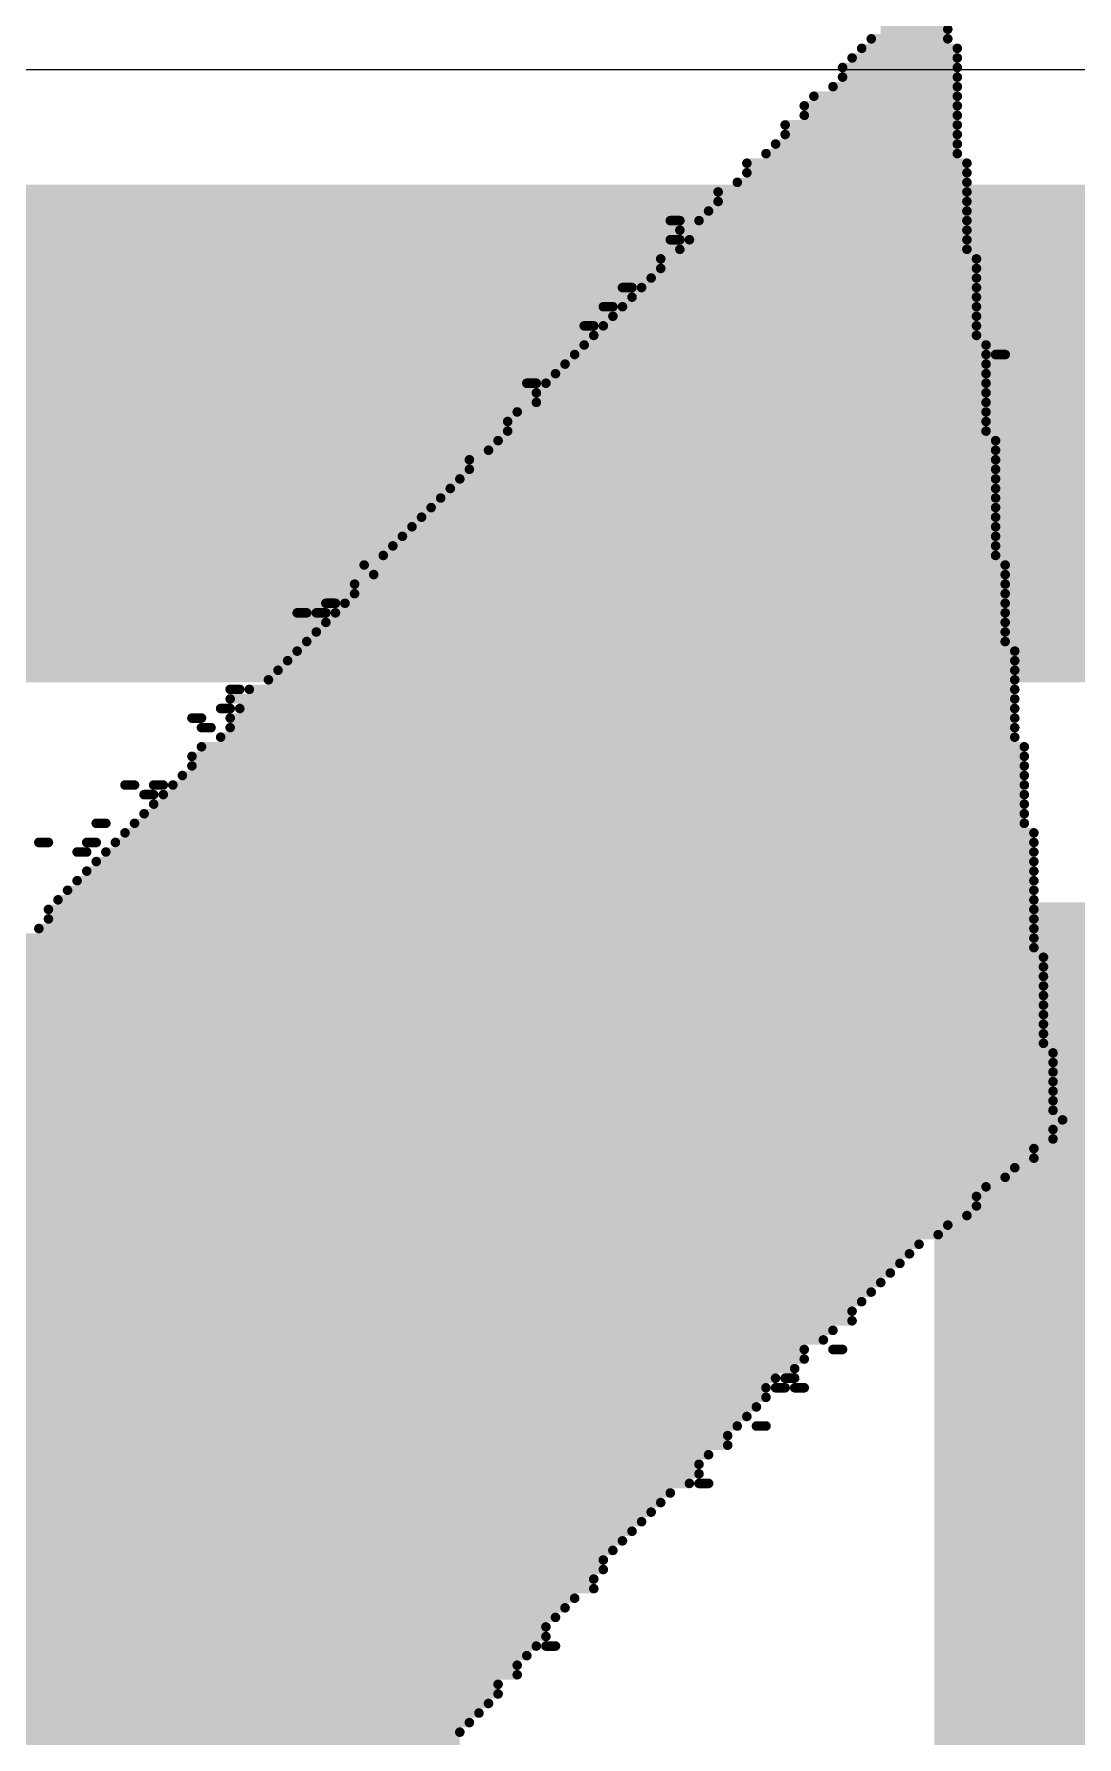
# Model space of a CAD drawing. Header units: inches. Extents: x -5 to 433, y -20 to 71.
# Drawn here: x 21.716 to 24.484, y 52.826 to 57.347 of the extents above; entities that cross this region are included whole.
import ezdxf

# ---------------------------------------------------------------- set-up
doc = ezdxf.new("R2010")
doc.units = ezdxf.units.IN
doc.layers.add('Bottom Overlay', color=54, linetype='Continuous')
doc.layers.add('Top Layer', color=1, linetype='Continuous')

msp = doc.modelspace()

# ---------------------------------------------------------------- hatches: boundary and pattern name
at = {"layer": 'Top Layer'}
for points in [[(10.3378, 55.626), (76.581, 55.626), (76.581, 56.9468), (10.3378, 56.9468)], [(24.1058, 55.0418), (24.1058, 53.848), (64.5414, 53.848), (64.5414, 55.0418)], [(24.1554, 38.5064), (29.1842, 38.5064), (29.1842, 54.4576), (24.1554, 54.4576)], [(24.1059, 10.3124), (26.7462, 10.3124), (26.7462, 54.0655), (24.1059, 54.0655)]]:
    msp.add_hatch(color=1, dxfattribs=at).paths.add_polyline_path(points)

# ---------------------------------------------------------------- linework, layer by layer
at = {"layer": 'Bottom Overlay', "const_width": 0.0254}
for points in [[(23.9382, 57.3342), (24.1414, 57.3342)], [(23.9636, 57.3596), (24.1414, 57.3596)], [(23.8874, 57.2834), (24.1668, 57.2834)], [(23.9128, 57.3088), (24.1668, 57.3088)], [(23.862, 57.258), (24.1668, 57.258)], [(23.862, 57.2326), (24.1668, 57.2326)], [(23.7858, 57.1818), (24.1668, 57.1818)], [(23.8366, 57.2072), (24.1668, 57.2072)], [(23.7604, 57.1564), (24.1668, 57.1564)], [(23.7096, 57.1056), (24.1668, 57.1056)], [(23.7604, 57.131), (24.1668, 57.131)], [(23.6842, 57.0548), (24.1668, 57.0548)], [(23.7096, 57.0802), (24.1668, 57.0802)], [(23.608, 57.004), (24.1922, 57.004)], [(23.6588, 57.0294), (24.1668, 57.0294)], [(23.608, 56.9786), (24.1922, 56.9786)], [(23.5318, 56.9278), (24.1922, 56.9278)], [(23.5826, 56.9532), (24.1922, 56.9532)], [(23.5064, 56.877), (24.1922, 56.877)], [(23.5318, 56.9024), (24.1922, 56.9024)], [(23.4048, 56.8516), (23.4302, 56.8516)], [(23.4302, 56.8262), (24.1922, 56.8262)], [(23.481, 56.8516), (24.1922, 56.8516)], [(23.4048, 56.8008), (23.4302, 56.8008)], [(23.4302, 56.7754), (24.1922, 56.7754)], [(23.4556, 56.8008), (24.1922, 56.8008)], [(23.3794, 56.75), (24.2176, 56.75)], [(23.354, 56.6992), (24.2176, 56.6992)], [(23.3794, 56.7246), (24.2176, 56.7246)], [(23.2778, 56.6738), (23.3032, 56.6738)], [(23.3032, 56.6484), (24.2176, 56.6484)], [(23.3286, 56.6738), (24.2176, 56.6738)], [(23.227, 56.623), (23.2524, 56.623)], [(23.2524, 56.5976), (24.2176, 56.5976)], [(23.2778, 56.623), (24.2176, 56.623)], [(23.1762, 56.5722), (23.2016, 56.5722)], [(23.227, 56.5722), (24.2176, 56.5722)], [(23.1762, 56.5214), (24.243, 56.5214)], [(23.2016, 56.5468), (24.2176, 56.5468)], [(23.1254, 56.4706), (24.243, 56.4706)], [(23.1508, 56.496), (24.243, 56.496)], [(24.2684, 56.496), (24.2938, 56.496)], [(23.0238, 56.4198), (23.0492, 56.4198)], [(23.0746, 56.4198), (24.243, 56.4198)], [(23.1, 56.4452), (24.243, 56.4452)], [(23.0492, 56.3944), (24.243, 56.3944)], [(23.0492, 56.369), (24.243, 56.369)], [(22.9984, 56.3436), (24.243, 56.3436)], [(22.973, 56.3182), (24.243, 56.3182)], [(22.973, 56.2928), (24.243, 56.2928)], [(22.9222, 56.242), (24.2684, 56.242)], [(22.9476, 56.2674), (24.2684, 56.2674)], [(22.8714, 56.2166), (24.2684, 56.2166)], [(22.8714, 56.1912), (24.2684, 56.1912)], [(22.846, 56.1658), (24.2684, 56.1658)], [(22.7952, 56.115), (24.2684, 56.115)], [(22.8206, 56.1404), (24.2684, 56.1404)], [(22.7444, 56.0642), (24.2684, 56.0642)], [(22.7698, 56.0896), (24.2684, 56.0896)], [(22.6936, 56.0134), (24.2684, 56.0134)], [(22.719, 56.0388), (24.2684, 56.0388)], [(22.6428, 55.9626), (24.2684, 55.9626)], [(22.6682, 55.988), (24.2684, 55.988)], [(22.592, 55.9372), (24.2938, 55.9372)], [(22.5666, 55.8864), (24.2938, 55.8864)], [(22.6174, 55.9118), (24.2938, 55.9118)], [(22.4904, 55.8356), (22.5158, 55.8356)], [(22.5412, 55.8356), (24.2938, 55.8356)], [(22.5666, 55.861), (24.2938, 55.861)], [(22.4142, 55.8102), (22.4396, 55.8102)], [(22.465, 55.8102), (22.4904, 55.8102)], [(22.4904, 55.7848), (24.2938, 55.7848)], [(22.5158, 55.8102), (24.2938, 55.8102)], [(22.4396, 55.734), (24.2938, 55.734)], [(22.465, 55.7594), (24.2938, 55.7594)], [(22.4142, 55.7086), (24.3192, 55.7086)], [(22.3634, 55.6578), (24.3192, 55.6578)], [(22.3888, 55.6832), (24.3192, 55.6832)], [(22.2364, 55.607), (22.2618, 55.607)], [(22.2872, 55.607), (24.3192, 55.607)], [(22.338, 55.6324), (24.3192, 55.6324)], [(22.211, 55.5562), (22.2364, 55.5562)], [(22.2364, 55.5816), (24.3192, 55.5816)], [(22.2618, 55.5562), (24.3192, 55.5562)], [(22.1348, 55.5308), (22.1602, 55.5308)], [(22.2364, 55.5308), (24.3192, 55.5308)], [(22.1602, 55.5054), (22.1856, 55.5054)], [(22.211, 55.48), (24.3192, 55.48)], [(22.2364, 55.5054), (24.3192, 55.5054)], [(22.1348, 55.4292), (24.3446, 55.4292)], [(22.1602, 55.4546), (24.3446, 55.4546)], [(22.1094, 55.3784), (24.3446, 55.3784)], [(22.1348, 55.4038), (24.3446, 55.4038)], [(21.957, 55.353), (21.9824, 55.353)], [(22.0078, 55.3276), (22.0332, 55.3276)], [(22.0332, 55.353), (22.0586, 55.353)], [(22.0586, 55.3276), (24.3446, 55.3276)], [(22.084, 55.353), (24.3446, 55.353)], [(22.0332, 55.3022), (24.3446, 55.3022)], [(21.8808, 55.2514), (21.9062, 55.2514)], [(21.9824, 55.2514), (24.3446, 55.2514)], [(22.0078, 55.2768), (24.3446, 55.2768)], [(21.7284, 55.2006), (21.7538, 55.2006)], [(21.8554, 55.2006), (21.8808, 55.2006)], [(21.9316, 55.2006), (24.37, 55.2006)], [(21.957, 55.226), (24.37, 55.226)], [(21.83, 55.1752), (21.8554, 55.1752)], [(21.8808, 55.1498), (24.37, 55.1498)], [(21.9062, 55.1752), (24.37, 55.1752)], [(21.8554, 55.1244), (24.37, 55.1244)], [(21.8046, 55.0736), (24.37, 55.0736)], [(21.83, 55.099), (24.37, 55.099)], [(21.7538, 55.0228), (24.37, 55.0228)], [(21.7792, 55.0482), (24.37, 55.0482)], [(21.7284, 54.972), (24.37, 54.972)], [(21.7538, 54.9974), (24.37, 54.9974)], [(18.9852, 54.9466), (24.37, 54.9466)], [(19.036, 54.9212), (24.37, 54.9212)], [(19.0614, 54.8958), (24.3954, 54.8958)], [(19.0868, 54.8704), (24.3954, 54.8704)], [(19.1122, 54.845), (24.3954, 54.845)], [(19.1122, 54.8196), (24.3954, 54.8196)], [(19.1376, 54.7942), (24.3954, 54.7942)], [(19.1884, 54.7688), (24.3954, 54.7688)], [(19.2138, 54.7434), (24.3954, 54.7434)], [(19.2138, 54.718), (24.3954, 54.718)], [(19.2392, 54.6926), (24.3954, 54.6926)], [(19.2646, 54.6672), (24.3954, 54.6672)], [(19.29, 54.6418), (24.4208, 54.6418)], [(19.3154, 54.6164), (24.4208, 54.6164)], [(19.3154, 54.591), (24.4208, 54.591)], [(19.3408, 54.5656), (24.4208, 54.5656)], [(19.3662, 54.5402), (24.4208, 54.5402)], [(19.3916, 54.5148), (24.4208, 54.5148)], [(19.417, 54.4894), (24.4208, 54.4894)], [(19.4424, 54.464), (24.4462, 54.464)], [(19.4424, 54.4386), (24.4208, 54.4386)], [(19.4678, 54.4132), (24.4208, 54.4132)], [(19.4932, 54.3878), (24.37, 54.3878)], [(19.5186, 54.3624), (24.37, 54.3624)], [(19.544, 54.337), (24.3192, 54.337)], [(19.5694, 54.3116), (24.2938, 54.3116)], [(19.5948, 54.2862), (24.243, 54.2862)], [(19.5948, 54.2608), (24.2176, 54.2608)], [(19.6202, 54.2354), (24.2176, 54.2354)], [(19.6202, 54.21), (24.1922, 54.21)], [(19.6456, 54.1846), (24.1414, 54.1846)], [(19.671, 54.1592), (24.116, 54.1592)], [(19.6964, 54.1338), (24.0652, 54.1338)], [(19.7218, 54.1084), (24.0398, 54.1084)], [(19.7472, 54.083), (24.0144, 54.083)], [(19.7472, 54.0576), (23.989, 54.0576)], [(19.7726, 54.0322), (23.9636, 54.0322)], [(19.798, 54.0068), (23.9382, 54.0068)], [(19.798, 53.9814), (23.9128, 53.9814)], [(19.8234, 53.956), (23.8874, 53.956)], [(19.8488, 53.9306), (23.8874, 53.9306)], [(19.8488, 53.9052), (23.8366, 53.9052)], [(19.8742, 53.8798), (23.8112, 53.8798)], [(19.8996, 53.8544), (23.7604, 53.8544)], [(23.8366, 53.8544), (23.862, 53.8544)], [(19.925, 53.829), (23.7604, 53.829)], [(19.925, 53.8036), (23.735, 53.8036)], [(19.9504, 53.7782), (23.6842, 53.7782)], [(19.9758, 53.7528), (23.6588, 53.7528)], [(23.6842, 53.7528), (23.7096, 53.7528)], [(23.7096, 53.7782), (23.735, 53.7782)], [(23.735, 53.7528), (23.7604, 53.7528)], [(19.9758, 53.7274), (23.6588, 53.7274)], [(20.0012, 53.702), (23.6334, 53.702)], [(20.0266, 53.6766), (23.608, 53.6766)], [(20.0266, 53.6512), (23.5826, 53.6512)], [(20.052, 53.6258), (23.5572, 53.6258)], [(23.6334, 53.6512), (23.6588, 53.6512)], [(20.0774, 53.6004), (23.5572, 53.6004)], [(20.0774, 53.575), (23.5064, 53.575)], [(20.1028, 53.5496), (23.481, 53.5496)], [(20.1282, 53.5242), (23.481, 53.5242)], [(20.1028, 53.4988), (23.4556, 53.4988)], [(20.1536, 53.4734), (23.4048, 53.4734)], [(23.481, 53.4988), (23.5064, 53.4988)], [(20.179, 53.448), (23.3794, 53.448)], [(20.1536, 53.3972), (23.3286, 53.3972)], [(20.179, 53.4226), (23.354, 53.4226)], [(20.2044, 53.3718), (23.3032, 53.3718)], [(20.2298, 53.3464), (23.2778, 53.3464)], [(20.2552, 53.321), (23.2524, 53.321)], [(20.2552, 53.2956), (23.227, 53.2956)], [(20.2806, 53.2702), (23.227, 53.2702)], [(20.306, 53.2448), (23.2016, 53.2448)], [(20.306, 53.2194), (23.2016, 53.2194)], [(20.306, 53.194), (23.1508, 53.194)], [(20.3314, 53.1686), (23.1254, 53.1686)], [(20.3568, 53.1432), (23.1, 53.1432)], [(20.3568, 53.1178), (23.0746, 53.1178)], [(20.3822, 53.0924), (23.0746, 53.0924)], [(20.3822, 53.067), (23.0492, 53.067)], [(23.0746, 53.067), (23.1, 53.067)], [(20.4076, 53.0416), (23.0238, 53.0416)], [(20.433, 53.0162), (22.9984, 53.0162)], [(20.433, 52.9908), (22.9984, 52.9908)], [(20.433, 52.94), (22.9476, 52.94)], [(20.4584, 52.9654), (22.9476, 52.9654)], [(20.4838, 52.9146), (22.9222, 52.9146)], [(20.4838, 52.8892), (22.8968, 52.8892)], [(20.5092, 52.8638), (22.8714, 52.8638)], [(20.5092, 52.8384), (22.846, 52.8384)], [(20.5346, 52.813), (22.846, 52.813)]]:
    msp.add_lwpolyline(points, dxfattribs=at)
at = {"layer": 'Bottom Overlay', "const_width": 0.0127}
for points in [[(23.9319, 57.3342, 1), (23.9446, 57.3342, 1)], [(24.1351, 57.3596, 1), (24.1478, 57.3596, 1)], [(24.1351, 57.3342, 1), (24.1478, 57.3342, 1)], [(23.8811, 57.2834, 1), (23.8938, 57.2834, 1)], [(23.9065, 57.3088, 1), (23.9192, 57.3088, 1)], [(24.1605, 57.3088, 1), (24.1732, 57.3088, 1)], [(24.1605, 57.2834, 1), (24.1732, 57.2834, 1)], [(23.8557, 57.258, 1), (23.8684, 57.258, 1)], [(23.8557, 57.2326, 1), (23.8684, 57.2326, 1)], [(24.1605, 57.258, 1), (24.1732, 57.258, 1)], [(24.1605, 57.2326, 1), (24.1732, 57.2326, 1)], [(23.7795, 57.1818, 1), (23.7922, 57.1818, 1)], [(23.8303, 57.2072, 1), (23.843, 57.2072, 1)], [(24.1605, 57.2072, 1), (24.1732, 57.2072, 1)], [(24.1605, 57.1818, 1), (24.1732, 57.1818, 1)], [(23.7541, 57.1564, 1), (23.7668, 57.1564, 1)], [(24.1605, 57.1564, 1), (24.1732, 57.1564, 1)], [(23.7033, 57.1056, 1), (23.716, 57.1056, 1)], [(23.7541, 57.131, 1), (23.7668, 57.131, 1)], [(24.1605, 57.131, 1), (24.1732, 57.131, 1)], [(24.1605, 57.1056, 1), (24.1732, 57.1056, 1)], [(23.6779, 57.0548, 1), (23.6906, 57.0548, 1)], [(23.7033, 57.0802, 1), (23.716, 57.0802, 1)], [(24.1605, 57.0802, 1), (24.1732, 57.0802, 1)], [(24.1605, 57.0548, 1), (24.1732, 57.0548, 1)], [(23.6017, 57.004, 1), (23.6144, 57.004, 1)], [(23.6525, 57.0294, 1), (23.6652, 57.0294, 1)], [(24.1605, 57.0294, 1), (24.1732, 57.0294, 1)], [(24.1859, 57.004, 1), (24.1986, 57.004, 1)], [(23.6017, 56.9786, 1), (23.6144, 56.9786, 1)], [(24.1859, 56.9786, 1), (24.1986, 56.9786, 1)], [(23.5255, 56.9278, 1), (23.5382, 56.9278, 1)], [(23.5763, 56.9532, 1), (23.589, 56.9532, 1)], [(24.1859, 56.9532, 1), (24.1986, 56.9532, 1)], [(24.1859, 56.9278, 1), (24.1986, 56.9278, 1)], [(23.5001, 56.877, 1), (23.5128, 56.877, 1)], [(23.5255, 56.9024, 1), (23.5382, 56.9024, 1)], [(24.1859, 56.9024, 1), (24.1986, 56.9024, 1)], [(24.1859, 56.877, 1), (24.1986, 56.877, 1)], [(23.3985, 56.8516, 1), (23.4112, 56.8516, 1)], [(23.4239, 56.8516, 1), (23.4366, 56.8516, 1)], [(23.4239, 56.8262, 1), (23.4366, 56.8262, 1)], [(23.4747, 56.8516, 1), (23.4874, 56.8516, 1)], [(24.1859, 56.8516, 1), (24.1986, 56.8516, 1)], [(24.1859, 56.8262, 1), (24.1986, 56.8262, 1)], [(23.3985, 56.8008, 1), (23.4112, 56.8008, 1)], [(23.4239, 56.8008, 1), (23.4366, 56.8008, 1)], [(23.4239, 56.7754, 1), (23.4366, 56.7754, 1)], [(23.4493, 56.8008, 1), (23.462, 56.8008, 1)], [(24.1859, 56.8008, 1), (24.1986, 56.8008, 1)], [(24.1859, 56.7754, 1), (24.1986, 56.7754, 1)], [(23.3731, 56.75, 1), (23.3858, 56.75, 1)], [(24.2113, 56.75, 1), (24.224, 56.75, 1)], [(23.3477, 56.6992, 1), (23.3604, 56.6992, 1)], [(23.3731, 56.7246, 1), (23.3858, 56.7246, 1)], [(24.2113, 56.7246, 1), (24.224, 56.7246, 1)], [(24.2113, 56.6992, 1), (24.224, 56.6992, 1)], [(23.2715, 56.6738, 1), (23.2842, 56.6738, 1)], [(23.2969, 56.6738, 1), (23.3096, 56.6738, 1)], [(23.2969, 56.6484, 1), (23.3096, 56.6484, 1)], [(23.3223, 56.6738, 1), (23.335, 56.6738, 1)], [(24.2113, 56.6738, 1), (24.224, 56.6738, 1)], [(24.2113, 56.6484, 1), (24.224, 56.6484, 1)], [(23.2207, 56.623, 1), (23.2334, 56.623, 1)], [(23.2461, 56.623, 1), (23.2588, 56.623, 1)], [(23.2461, 56.5976, 1), (23.2588, 56.5976, 1)], [(23.2715, 56.623, 1), (23.2842, 56.623, 1)], [(24.2113, 56.623, 1), (24.224, 56.623, 1)], [(24.2113, 56.5976, 1), (24.224, 56.5976, 1)], [(23.1699, 56.5722, 1), (23.1826, 56.5722, 1)], [(23.1953, 56.5722, 1), (23.208, 56.5722, 1)], [(23.2207, 56.5722, 1), (23.2334, 56.5722, 1)], [(24.2113, 56.5722, 1), (24.224, 56.5722, 1)], [(23.1699, 56.5214, 1), (23.1826, 56.5214, 1)], [(23.1953, 56.5468, 1), (23.208, 56.5468, 1)], [(24.2113, 56.5468, 1), (24.224, 56.5468, 1)], [(24.2367, 56.5214, 1), (24.2494, 56.5214, 1)], [(23.1191, 56.4706, 1), (23.1318, 56.4706, 1)], [(23.1445, 56.496, 1), (23.1572, 56.496, 1)], [(24.2367, 56.496, 1), (24.2494, 56.496, 1)], [(24.2367, 56.4706, 1), (24.2494, 56.4706, 1)], [(24.2621, 56.496, 1), (24.2748, 56.496, 1)], [(24.2875, 56.496, 1), (24.3002, 56.496, 1)], [(23.0175, 56.4198, 1), (23.0302, 56.4198, 1)], [(23.0429, 56.4198, 1), (23.0556, 56.4198, 1)], [(23.0683, 56.4198, 1), (23.081, 56.4198, 1)], [(23.0937, 56.4452, 1), (23.1064, 56.4452, 1)], [(24.2367, 56.4452, 1), (24.2494, 56.4452, 1)], [(24.2367, 56.4198, 1), (24.2494, 56.4198, 1)], [(23.0429, 56.3944, 1), (23.0556, 56.3944, 1)], [(23.0429, 56.369, 1), (23.0556, 56.369, 1)], [(24.2367, 56.3944, 1), (24.2494, 56.3944, 1)], [(24.2367, 56.369, 1), (24.2494, 56.369, 1)], [(22.9921, 56.3436, 1), (23.0048, 56.3436, 1)], [(24.2367, 56.3436, 1), (24.2494, 56.3436, 1)], [(22.9667, 56.3182, 1), (22.9794, 56.3182, 1)], [(22.9667, 56.2928, 1), (22.9794, 56.2928, 1)], [(24.2367, 56.3182, 1), (24.2494, 56.3182, 1)], [(24.2367, 56.2928, 1), (24.2494, 56.2928, 1)], [(22.9159, 56.242, 1), (22.9286, 56.242, 1)], [(22.9413, 56.2674, 1), (22.954, 56.2674, 1)], [(24.2621, 56.2674, 1), (24.2748, 56.2674, 1)], [(24.2621, 56.242, 1), (24.2748, 56.242, 1)], [(22.8651, 56.2166, 1), (22.8778, 56.2166, 1)], [(22.8651, 56.1912, 1), (22.8778, 56.1912, 1)], [(24.2621, 56.2166, 1), (24.2748, 56.2166, 1)], [(24.2621, 56.1912, 1), (24.2748, 56.1912, 1)], [(22.8397, 56.1658, 1), (22.8524, 56.1658, 1)], [(24.2621, 56.1658, 1), (24.2748, 56.1658, 1)], [(22.7889, 56.115, 1), (22.8016, 56.115, 1)], [(22.8143, 56.1404, 1), (22.827, 56.1404, 1)], [(24.2621, 56.1404, 1), (24.2748, 56.1404, 1)], [(24.2621, 56.115, 1), (24.2748, 56.115, 1)], [(22.7381, 56.0642, 1), (22.7508, 56.0642, 1)], [(22.7635, 56.0896, 1), (22.7762, 56.0896, 1)], [(24.2621, 56.0896, 1), (24.2748, 56.0896, 1)], [(24.2621, 56.0642, 1), (24.2748, 56.0642, 1)], [(22.6873, 56.0134, 1), (22.7, 56.0134, 1)], [(22.7127, 56.0388, 1), (22.7254, 56.0388, 1)], [(24.2621, 56.0388, 1), (24.2748, 56.0388, 1)], [(24.2621, 56.0134, 1), (24.2748, 56.0134, 1)], [(22.6365, 55.9626, 1), (22.6492, 55.9626, 1)], [(22.6619, 55.988, 1), (22.6746, 55.988, 1)], [(24.2621, 55.988, 1), (24.2748, 55.988, 1)], [(24.2621, 55.9626, 1), (24.2748, 55.9626, 1)], [(22.5857, 55.9372, 1), (22.5984, 55.9372, 1)], [(24.2875, 55.9372, 1), (24.3002, 55.9372, 1)], [(22.5603, 55.8864, 1), (22.573, 55.8864, 1)], [(22.6111, 55.9118, 1), (22.6238, 55.9118, 1)], [(24.2875, 55.9118, 1), (24.3002, 55.9118, 1)], [(24.2875, 55.8864, 1), (24.3002, 55.8864, 1)], [(22.4841, 55.8356, 1), (22.4968, 55.8356, 1)], [(22.5095, 55.8356, 1), (22.5222, 55.8356, 1)], [(22.5349, 55.8356, 1), (22.5476, 55.8356, 1)], [(22.5603, 55.861, 1), (22.573, 55.861, 1)], [(24.2875, 55.861, 1), (24.3002, 55.861, 1)], [(24.2875, 55.8356, 1), (24.3002, 55.8356, 1)], [(22.4079, 55.8102, 1), (22.4206, 55.8102, 1)], [(22.4333, 55.8102, 1), (22.446, 55.8102, 1)], [(22.4587, 55.8102, 1), (22.4714, 55.8102, 1)], [(22.4841, 55.8102, 1), (22.4968, 55.8102, 1)], [(22.4841, 55.7848, 1), (22.4968, 55.7848, 1)], [(22.5095, 55.8102, 1), (22.5222, 55.8102, 1)], [(24.2875, 55.8102, 1), (24.3002, 55.8102, 1)], [(24.2875, 55.7848, 1), (24.3002, 55.7848, 1)], [(22.4333, 55.734, 1), (22.446, 55.734, 1)], [(22.4587, 55.7594, 1), (22.4714, 55.7594, 1)], [(24.2875, 55.7594, 1), (24.3002, 55.7594, 1)], [(24.2875, 55.734, 1), (24.3002, 55.734, 1)], [(22.4079, 55.7086, 1), (22.4206, 55.7086, 1)], [(24.3129, 55.7086, 1), (24.3256, 55.7086, 1)], [(22.3571, 55.6578, 1), (22.3698, 55.6578, 1)], [(22.3825, 55.6832, 1), (22.3952, 55.6832, 1)], [(24.3129, 55.6832, 1), (24.3256, 55.6832, 1)], [(24.3129, 55.6578, 1), (24.3256, 55.6578, 1)], [(22.2301, 55.607, 1), (22.2428, 55.607, 1)], [(22.2555, 55.607, 1), (22.2682, 55.607, 1)], [(22.2809, 55.607, 1), (22.2936, 55.607, 1)], [(22.3317, 55.6324, 1), (22.3444, 55.6324, 1)], [(24.3129, 55.6324, 1), (24.3256, 55.6324, 1)], [(24.3129, 55.607, 1), (24.3256, 55.607, 1)], [(22.2047, 55.5562, 1), (22.2174, 55.5562, 1)], [(22.2301, 55.5816, 1), (22.2428, 55.5816, 1)], [(22.2301, 55.5562, 1), (22.2428, 55.5562, 1)], [(22.2555, 55.5562, 1), (22.2682, 55.5562, 1)], [(24.3129, 55.5816, 1), (24.3256, 55.5816, 1)], [(24.3129, 55.5562, 1), (24.3256, 55.5562, 1)], [(22.1285, 55.5308, 1), (22.1412, 55.5308, 1)], [(22.1539, 55.5308, 1), (22.1666, 55.5308, 1)], [(22.2301, 55.5308, 1), (22.2428, 55.5308, 1)], [(24.3129, 55.5308, 1), (24.3256, 55.5308, 1)], [(22.1539, 55.5054, 1), (22.1666, 55.5054, 1)], [(22.1793, 55.5054, 1), (22.192, 55.5054, 1)], [(22.2047, 55.48, 1), (22.2174, 55.48, 1)], [(22.2301, 55.5054, 1), (22.2428, 55.5054, 1)], [(24.3129, 55.5054, 1), (24.3256, 55.5054, 1)], [(24.3129, 55.48, 1), (24.3256, 55.48, 1)], [(22.1285, 55.4292, 1), (22.1412, 55.4292, 1)], [(22.1539, 55.4546, 1), (22.1666, 55.4546, 1)], [(24.3383, 55.4546, 1), (24.351, 55.4546, 1)], [(24.3383, 55.4292, 1), (24.351, 55.4292, 1)], [(22.1031, 55.3784, 1), (22.1158, 55.3784, 1)], [(22.1285, 55.4038, 1), (22.1412, 55.4038, 1)], [(24.3383, 55.4038, 1), (24.351, 55.4038, 1)], [(24.3383, 55.3784, 1), (24.351, 55.3784, 1)], [(21.9507, 55.353, 1), (21.9634, 55.353, 1)], [(21.9761, 55.353, 1), (21.9888, 55.353, 1)], [(22.0015, 55.3276, 1), (22.0142, 55.3276, 1)], [(22.0269, 55.353, 1), (22.0396, 55.353, 1)], [(22.0269, 55.3276, 1), (22.0396, 55.3276, 1)], [(22.0523, 55.353, 1), (22.065, 55.353, 1)], [(22.0523, 55.3276, 1), (22.065, 55.3276, 1)], [(22.0777, 55.353, 1), (22.0904, 55.353, 1)], [(24.3383, 55.353, 1), (24.351, 55.353, 1)], [(24.3383, 55.3276, 1), (24.351, 55.3276, 1)], [(22.0269, 55.3022, 1), (22.0396, 55.3022, 1)], [(24.3383, 55.3022, 1), (24.351, 55.3022, 1)], [(21.8745, 55.2514, 1), (21.8872, 55.2514, 1)], [(21.8999, 55.2514, 1), (21.9126, 55.2514, 1)], [(21.9761, 55.2514, 1), (21.9888, 55.2514, 1)], [(22.0015, 55.2768, 1), (22.0142, 55.2768, 1)], [(24.3383, 55.2768, 1), (24.351, 55.2768, 1)], [(24.3383, 55.2514, 1), (24.351, 55.2514, 1)], [(21.7221, 55.2006, 1), (21.7348, 55.2006, 1)], [(21.7475, 55.2006, 1), (21.7602, 55.2006, 1)], [(21.8491, 55.2006, 1), (21.8618, 55.2006, 1)], [(21.8745, 55.2006, 1), (21.8872, 55.2006, 1)], [(21.9253, 55.2006, 1), (21.938, 55.2006, 1)], [(21.9507, 55.226, 1), (21.9634, 55.226, 1)], [(24.3637, 55.226, 1), (24.3764, 55.226, 1)], [(24.3637, 55.2006, 1), (24.3764, 55.2006, 1)], [(21.8237, 55.1752, 1), (21.8364, 55.1752, 1)], [(21.8491, 55.1752, 1), (21.8618, 55.1752, 1)], [(21.8745, 55.1498, 1), (21.8872, 55.1498, 1)], [(21.8999, 55.1752, 1), (21.9126, 55.1752, 1)], [(24.3637, 55.1752, 1), (24.3764, 55.1752, 1)], [(24.3637, 55.1498, 1), (24.3764, 55.1498, 1)], [(21.8491, 55.1244, 1), (21.8618, 55.1244, 1)], [(24.3637, 55.1244, 1), (24.3764, 55.1244, 1)], [(21.7983, 55.0736, 1), (21.811, 55.0736, 1)], [(21.8237, 55.099, 1), (21.8364, 55.099, 1)], [(24.3637, 55.099, 1), (24.3764, 55.099, 1)], [(24.3637, 55.0736, 1), (24.3764, 55.0736, 1)], [(21.7475, 55.0228, 1), (21.7602, 55.0228, 1)], [(21.7729, 55.0482, 1), (21.7856, 55.0482, 1)], [(24.3637, 55.0482, 1), (24.3764, 55.0482, 1)], [(24.3637, 55.0228, 1), (24.3764, 55.0228, 1)], [(21.7221, 54.972, 1), (21.7348, 54.972, 1)], [(21.7475, 54.9974, 1), (21.7602, 54.9974, 1)], [(24.3637, 54.9974, 1), (24.3764, 54.9974, 1)], [(24.3637, 54.972, 1), (24.3764, 54.972, 1)], [(24.3637, 54.9466, 1), (24.3764, 54.9466, 1)], [(24.3637, 54.9212, 1), (24.3764, 54.9212, 1)], [(24.3891, 54.8958, 1), (24.4018, 54.8958, 1)], [(24.3891, 54.8704, 1), (24.4018, 54.8704, 1)], [(24.3891, 54.845, 1), (24.4018, 54.845, 1)], [(24.3891, 54.8196, 1), (24.4018, 54.8196, 1)], [(24.3891, 54.7942, 1), (24.4018, 54.7942, 1)], [(24.3891, 54.7688, 1), (24.4018, 54.7688, 1)], [(24.3891, 54.7434, 1), (24.4018, 54.7434, 1)], [(24.3891, 54.718, 1), (24.4018, 54.718, 1)], [(24.3891, 54.6926, 1), (24.4018, 54.6926, 1)], [(24.3891, 54.6672, 1), (24.4018, 54.6672, 1)], [(24.4145, 54.6418, 1), (24.4272, 54.6418, 1)], [(24.4145, 54.6164, 1), (24.4272, 54.6164, 1)], [(24.4145, 54.591, 1), (24.4272, 54.591, 1)], [(24.4145, 54.5656, 1), (24.4272, 54.5656, 1)], [(24.4145, 54.5402, 1), (24.4272, 54.5402, 1)], [(24.4145, 54.5148, 1), (24.4272, 54.5148, 1)], [(24.4145, 54.4894, 1), (24.4272, 54.4894, 1)], [(24.4145, 54.4386, 1), (24.4272, 54.4386, 1)], [(24.4399, 54.464, 1), (24.4526, 54.464, 1)], [(24.3637, 54.3878, 1), (24.3764, 54.3878, 1)], [(24.4145, 54.4132, 1), (24.4272, 54.4132, 1)], [(24.3129, 54.337, 1), (24.3256, 54.337, 1)], [(24.3637, 54.3624, 1), (24.3764, 54.3624, 1)], [(24.2875, 54.3116, 1), (24.3002, 54.3116, 1)], [(24.2113, 54.2608, 1), (24.224, 54.2608, 1)], [(24.2367, 54.2862, 1), (24.2494, 54.2862, 1)], [(24.1859, 54.21, 1), (24.1986, 54.21, 1)], [(24.2113, 54.2354, 1), (24.224, 54.2354, 1)], [(24.1097, 54.1592, 1), (24.1224, 54.1592, 1)], [(24.1351, 54.1846, 1), (24.1478, 54.1846, 1)], [(24.0335, 54.1084, 1), (24.0462, 54.1084, 1)], [(24.0589, 54.1338, 1), (24.0716, 54.1338, 1)], [(24.0081, 54.083, 1), (24.0208, 54.083, 1)], [(23.9573, 54.0322, 1), (23.97, 54.0322, 1)], [(23.9827, 54.0576, 1), (23.9954, 54.0576, 1)], [(23.9065, 53.9814, 1), (23.9192, 53.9814, 1)], [(23.9319, 54.0068, 1), (23.9446, 54.0068, 1)], [(23.8811, 53.956, 1), (23.8938, 53.956, 1)], [(23.8811, 53.9306, 1), (23.8938, 53.9306, 1)], [(23.8303, 53.9052, 1), (23.843, 53.9052, 1)], [(23.7541, 53.8544, 1), (23.7668, 53.8544, 1)], [(23.8049, 53.8798, 1), (23.8176, 53.8798, 1)], [(23.8303, 53.8544, 1), (23.843, 53.8544, 1)], [(23.8557, 53.8544, 1), (23.8684, 53.8544, 1)], [(23.7287, 53.8036, 1), (23.7414, 53.8036, 1)], [(23.7541, 53.829, 1), (23.7668, 53.829, 1)], [(23.6525, 53.7528, 1), (23.6652, 53.7528, 1)], [(23.6779, 53.7782, 1), (23.6906, 53.7782, 1)], [(23.6779, 53.7528, 1), (23.6906, 53.7528, 1)], [(23.7033, 53.7782, 1), (23.716, 53.7782, 1)], [(23.7033, 53.7528, 1), (23.716, 53.7528, 1)], [(23.7287, 53.7782, 1), (23.7414, 53.7782, 1)], [(23.7287, 53.7528, 1), (23.7414, 53.7528, 1)], [(23.7541, 53.7528, 1), (23.7668, 53.7528, 1)], [(23.6271, 53.702, 1), (23.6398, 53.702, 1)], [(23.6525, 53.7274, 1), (23.6652, 53.7274, 1)], [(23.6017, 53.6766, 1), (23.6144, 53.6766, 1)], [(23.5509, 53.6258, 1), (23.5636, 53.6258, 1)], [(23.5763, 53.6512, 1), (23.589, 53.6512, 1)], [(23.6271, 53.6512, 1), (23.6398, 53.6512, 1)], [(23.6525, 53.6512, 1), (23.6652, 53.6512, 1)], [(23.5001, 53.575, 1), (23.5128, 53.575, 1)], [(23.5509, 53.6004, 1), (23.5636, 53.6004, 1)], [(23.4747, 53.5496, 1), (23.4874, 53.5496, 1)], [(23.4747, 53.5242, 1), (23.4874, 53.5242, 1)], [(23.3985, 53.4734, 1), (23.4112, 53.4734, 1)], [(23.4493, 53.4988, 1), (23.462, 53.4988, 1)], [(23.4747, 53.4988, 1), (23.4874, 53.4988, 1)], [(23.5001, 53.4988, 1), (23.5128, 53.4988, 1)], [(23.3731, 53.448, 1), (23.3858, 53.448, 1)], [(23.3223, 53.3972, 1), (23.335, 53.3972, 1)], [(23.3477, 53.4226, 1), (23.3604, 53.4226, 1)], [(23.2715, 53.3464, 1), (23.2842, 53.3464, 1)], [(23.2969, 53.3718, 1), (23.3096, 53.3718, 1)], [(23.2207, 53.2956, 1), (23.2334, 53.2956, 1)], [(23.2461, 53.321, 1), (23.2588, 53.321, 1)], [(23.2207, 53.2702, 1), (23.2334, 53.2702, 1)], [(23.1953, 53.2448, 1), (23.208, 53.2448, 1)], [(23.1953, 53.2194, 1), (23.208, 53.2194, 1)], [(23.1191, 53.1686, 1), (23.1318, 53.1686, 1)], [(23.1445, 53.194, 1), (23.1572, 53.194, 1)], [(23.0683, 53.1178, 1), (23.081, 53.1178, 1)], [(23.0937, 53.1432, 1), (23.1064, 53.1432, 1)], [(23.0429, 53.067, 1), (23.0556, 53.067, 1)], [(23.0683, 53.0924, 1), (23.081, 53.0924, 1)], [(23.0683, 53.067, 1), (23.081, 53.067, 1)], [(23.0937, 53.067, 1), (23.1064, 53.067, 1)], [(23.0175, 53.0416, 1), (23.0302, 53.0416, 1)], [(22.9921, 53.0162, 1), (23.0048, 53.0162, 1)], [(22.9921, 52.9908, 1), (23.0048, 52.9908, 1)], [(22.9413, 52.9654, 1), (22.954, 52.9654, 1)], [(22.9413, 52.94, 1), (22.954, 52.94, 1)], [(22.8905, 52.8892, 1), (22.9032, 52.8892, 1)], [(22.9159, 52.9146, 1), (22.9286, 52.9146, 1)], [(22.8651, 52.8638, 1), (22.8778, 52.8638, 1)], [(22.8397, 52.8384, 1), (22.8524, 52.8384, 1)]]:
    msp.add_lwpolyline(points, format="xyb", close=True, dxfattribs=at)
at = {"layer": 'Top Layer'}
msp.add_line((76.5745, 57.2516), (10.0584, 57.2516), dxfattribs=at)

doc.saveas('drawing.dxf')
